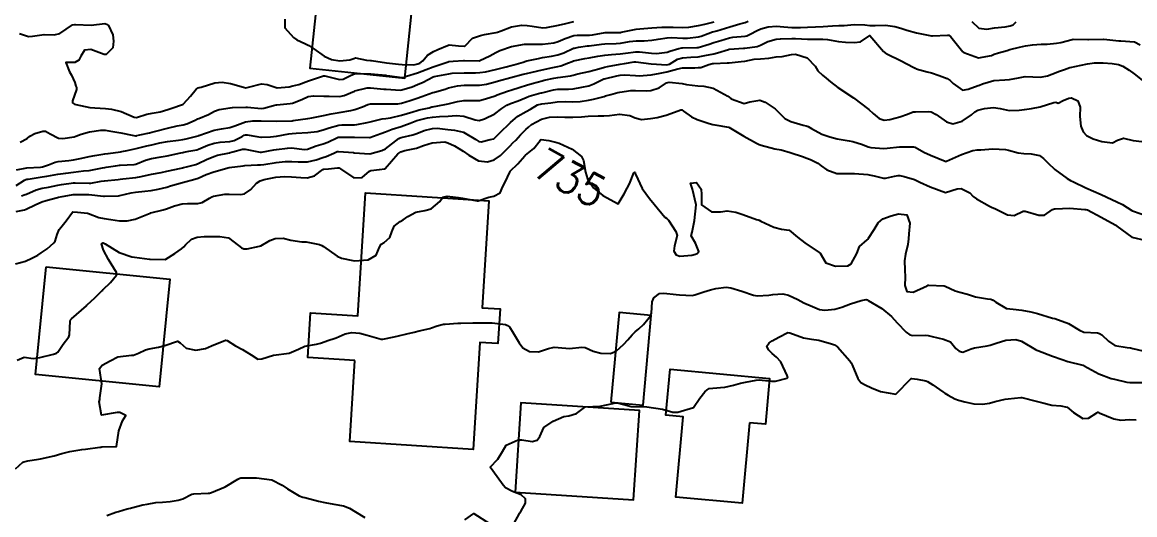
# Model space of a CAD drawing. Header units: metres. Extents: x 318500 to 325275, y 7408834 to 7428799.
# Drawn here: x 322540.1 to 322682.9, y 7417991.6 to 7418054.8 of the extents above; entities that cross this region are included whole.
import ezdxf
from ezdxf.enums import TextEntityAlignment as Align

# ---------------------------------------------------------------- set-up
doc = ezdxf.new("R2010")
doc.units = ezdxf.units.M
doc.header["$MEASUREMENT"] = 0
for name, color, linetype in [('Cotas', 45, 'Continuous'), ('Curvas de Nivel 1m', 11, 'Continuous'), ('Curvas de Nivel 5m', 15, 'Continuous'), ('Edificações', 30, 'Continuous'), ('Vias Primárias', 230, 'Continuous')]:
    doc.layers.add(name, color=color, linetype=linetype)
doc.styles.add('Style-STANDARD', font='STANDARD.shx')

msp = doc.modelspace()

# ---------------------------------------------------------------- linework, layer by layer
at = {"layer": 'Curvas de Nivel 1m', "flags": 128}
for points, elevation in [([(322539.71, 7418053.31), (322540.89, 7418052.94), (322541.39, 7418052.97), (322542.9, 7418053.18), (322544.18, 7418053.15), (322544.9, 7418053.31), (322546.51, 7418054.41), (322546.85, 7418054.46), (322546.91, 7418054.46), (322548.91, 7418054.37), (322550.69, 7418054.58), (322550.91, 7418054.53), (322551.15, 7418054.35), (322551.7, 7418053.14), (322551.8, 7418052.34), (322551.72, 7418051.49), (322550.86, 7418050.61), (322550.59, 7418050.63), (322548.87, 7418051.24), (322548.06, 7418051.19), (322547.6, 7418050.39), (322547.33, 7418049.91), (322546.85, 7418049.61), (322545.66, 7418049.6), (322546.15, 7418048.41), (322546.4, 7418047.98), (322546.82, 7418047.03), (322546.98, 7418046.56), (322547.04, 7418046.4), (322547.06, 7418046.14), (322546.79, 7418045.4), (322546.51, 7418044.67), (322546.53, 7418044.4), (322546.78, 7418044.25), (322546.98, 7418044.19), (322548.77, 7418043.83), (322549.38, 7418043.76), (322550.77, 7418043.67), (322551.52, 7418043.59), (322552.77, 7418043.32), (322554.47, 7418042.57), (322554.75, 7418042.53), (322556.09, 7418042.95), (322556.76, 7418043.07), (322557.77, 7418043.25), (322558.77, 7418043.56), (322559.27, 7418043.74), (322560.64, 7418044.21), (322560.73, 7418044.26), (322560.78, 7418044.3), (322561.7, 7418045.29), (322562.43, 7418046.19), (322562.65, 7418046.36), (322562.81, 7418046.39), (322563.07, 7418046.44), (322564.82, 7418046.97), (322565.75, 7418047.08), (322566.82, 7418046.9), (322568.49, 7418046.43), (322568.81, 7418046.36), (322569.12, 7418046.42), (322570.82, 7418046.86), (322571.52, 7418046.78), (322572.81, 7418046.36), (322574.37, 7418046.48), (322574.82, 7418046.59), (322575.59, 7418046.79), (322576.82, 7418047.24), (322578.75, 7418047.89), (322578.84, 7418047.89), (322578.93, 7418047.88), (322580.83, 7418047.4), (322581.31, 7418047.46), (322582.25, 7418047.93), (322582.84, 7418048.16), (322583.13, 7418048.2), (322584.84, 7418048.14), (322586.76, 7418047.95), (322586.84, 7418047.94), (322586.9, 7418047.93), (322587.3, 7418047.86), (322588.84, 7418047.65), (322589, 7418047.68), (322589.42, 7418047.83), (322590.84, 7418048.28), (322591.97, 7418048.68), (322592.85, 7418049.02), (322594.79, 7418049.69), (322594.86, 7418049.71), (322595.41, 7418049.75), (322596.74, 7418049.86), (322596.86, 7418049.86), (322598.76, 7418049.81), (322598.86, 7418049.83), (322600.11, 7418050.45), (322600.88, 7418050.88), (322601.42, 7418051.14), (322602.89, 7418051.65), (322604.59, 7418051.93), (322604.89, 7418051.96), (322606.55, 7418051.95), (322606.9, 7418051.96), (322608.36, 7418052.11), (322608.9, 7418052.29), (322609.78, 7418052.69), (322610.91, 7418053.05), (322611.36, 7418053.1), (322612.91, 7418053.09), (322613.3, 7418053.13), (322614.92, 7418053.46), (322614.95, 7418053.46), (322616.92, 7418053.46), (322616.98, 7418053.47), (322618.92, 7418053.85), (322619.39, 7418053.9), (322620.93, 7418054.04), (322622.21, 7418054.11), (322622.93, 7418054.12), (322623.67, 7418054.12), (322624.93, 7418054.08), (322625.69, 7418054.11), (322626.93, 7418054.32), (322627.74, 7418054.51), (322628.94, 7418054.83)], 728), ([(322539.82, 7418039.38), (322540.72, 7418039.86), (322541.07, 7418040.13), (322541.71, 7418040.47), (322542.73, 7418040.78), (322543.05, 7418040.76), (322543.65, 7418040.44), (322544.72, 7418039.9), (322545.3, 7418039.84), (322546.73, 7418040.07), (322546.98, 7418040.14), (322547.63, 7418040.39), (322548.73, 7418040.7), (322550.17, 7418040.92), (322550.74, 7418040.89), (322551.21, 7418040.82), (322552.73, 7418040.57), (322552.95, 7418040.53), (322554, 7418040.3), (322554.62, 7418040.19), (322554.73, 7418040.19), (322554.81, 7418040.21), (322555.18, 7418040.29), (322556.42, 7418040.58), (322556.73, 7418040.65), (322557.23, 7418040.76), (322558.74, 7418041.17), (322559.98, 7418041.46), (322560.74, 7418041.6), (322561.22, 7418041.73), (322562.28, 7418042.19), (322562.6, 7418042.35), (322562.75, 7418042.41), (322563.99, 7418042.94), (322564.77, 7418043.36), (322565.37, 7418043.56), (322566.77, 7418043.78), (322567.08, 7418043.82), (322568.78, 7418043.88), (322569.01, 7418043.87), (322570.77, 7418043.71), (322571.12, 7418043.73), (322572.33, 7418044.06), (322572.67, 7418044.17), (322572.78, 7418044.18), (322574.49, 7418044.33), (322574.79, 7418044.39), (322575.97, 7418044.84), (322576.8, 7418045.22), (322577.48, 7418045.31), (322578.8, 7418045.26), (322579.49, 7418045.28), (322580.8, 7418045.24), (322581.4, 7418045.35), (322582.75, 7418045.92), (322582.8, 7418045.94), (322584.39, 7418046.32), (322584.82, 7418046.34), (322586.51, 7418046.18), (322586.81, 7418046.16), (322588.6, 7418046.05), (322588.81, 7418046.08), (322590.15, 7418046.49), (322590.82, 7418046.75), (322591.55, 7418047.08), (322592.84, 7418047.75), (322592.87, 7418047.76), (322592.99, 7418047.79), (322594.84, 7418048.15), (322595.3, 7418048.21), (322596.85, 7418048.28), (322598.28, 7418048.28), (322598.85, 7418048.29), (322599.56, 7418048.41), (322600.85, 7418048.71), (322602.23, 7418049.04), (322602.86, 7418049.19), (322603.22, 7418049.29), (322604.41, 7418049.63), (322604.74, 7418049.75), (322604.86, 7418049.79), (322606.36, 7418050.12), (322606.87, 7418050.22), (322608.03, 7418050.42), (322608.88, 7418050.59), (322609.61, 7418050.83), (322610.89, 7418051.42), (322610.98, 7418051.45), (322611.5, 7418051.54), (322612.69, 7418051.72), (322612.89, 7418051.75), (322614.46, 7418051.93), (322614.9, 7418051.98), (322616.33, 7418052.04), (322616.9, 7418052.08), (322618.08, 7418052.27), (322618.9, 7418052.36), (322619.95, 7418052.37), (322620.91, 7418052.46), (322621.73, 7418052.58), (322622.91, 7418052.75), (322623.5, 7418052.79), (322624.91, 7418052.73), (322625.53, 7418052.73), (322626.91, 7418052.89), (322627.26, 7418052.98), (322628.18, 7418053.32), (322628.73, 7418053.51), (322628.92, 7418053.56), (322629.28, 7418053.67), (322630.93, 7418054.16), (322632.22, 7418054.55), (322632.93, 7418054.73), (322633.3, 7418054.88)], 729), ([(322573.8, 7418055.17), (322573.82, 7418054.04), (322574.9, 7418052.79), (322575.36, 7418052.49), (322576.37, 7418052.01), (322576.89, 7418051.76), (322577.53, 7418051.34), (322578.87, 7418050.42), (322579.81, 7418049.96), (322580.86, 7418049.79), (322582.16, 7418049.93), (322582.66, 7418050.12), (322582.86, 7418050.17), (322584.28, 7418049.9), (322584.81, 7418049.84), (322584.86, 7418049.84), (322584.92, 7418049.83), (322586.86, 7418049.57), (322588.38, 7418049.37), (322588.85, 7418049.32), (322590.35, 7418049.31), (322590.86, 7418049.41), (322591.14, 7418049.52), (322591.54, 7418049.8), (322592.12, 7418050.54), (322592.88, 7418051.01), (322593.43, 7418051.24), (322594.71, 7418051.76), (322594.83, 7418051.82), (322594.89, 7418051.85), (322596.12, 7418051.74), (322596.89, 7418051.69), (322596.92, 7418051.7), (322596.97, 7418051.73), (322597.91, 7418052.72), (322598.91, 7418053.07), (322599.44, 7418053.18), (322600.92, 7418053.46), (322601.1, 7418053.5), (322601.57, 7418053.67), (322602.93, 7418054.16), (322604.18, 7418054.38), (322604.93, 7418054.35), (322605.55, 7418054.25), (322606.92, 7418054.05), (322607.4, 7418054.07), (322608.93, 7418054.37), (322609.89, 7418054.6), (322610.93, 7418054.84)], 727), ([(322662.02, 7418054.87), (322662.93, 7418054.01), (322663.94, 7418053.86), (322664.93, 7418054.02), (322666.32, 7418054.19), (322666.94, 7418054.28), (322667.32, 7418054.42), (322667.74, 7418054.79)], 729), ([(322539.31, 7418033.82), (322540.37, 7418034.48), (322540.54, 7418034.59), (322540.65, 7418034.62), (322540.82, 7418034.64), (322542.65, 7418034.91), (322543.23, 7418035.02), (322544.66, 7418035.27), (322545.66, 7418035.41), (322546.66, 7418035.53), (322547.95, 7418035.67), (322548.66, 7418035.75), (322550.39, 7418036.07), (322550.67, 7418036.11), (322550.86, 7418036.14), (322552.04, 7418036.33), (322552.58, 7418036.41), (322552.67, 7418036.42), (322554.46, 7418036.51), (322554.67, 7418036.55), (322555.92, 7418037.04), (322556.68, 7418037.26), (322557.92, 7418037.48), (322558.69, 7418037.61), (322560.46, 7418037.98), (322560.7, 7418038.03), (322560.84, 7418038.07), (322561.47, 7418038.2), (322562.49, 7418038.4), (322562.7, 7418038.47), (322563.91, 7418038.97), (322564.72, 7418039.24), (322565.5, 7418039.37), (322566.72, 7418039.44), (322567.28, 7418039.57), (322568.31, 7418040.11), (322568.57, 7418040.27), (322568.73, 7418040.33), (322568.96, 7418040.33), (322570.22, 7418040.09), (322570.73, 7418040), (322570.81, 7418039.99), (322571.94, 7418040.06), (322572.73, 7418040.15), (322574.32, 7418040.45), (322574.73, 7418040.5), (322575.24, 7418040.52), (322576.74, 7418040.6), (322577.97, 7418040.75), (322578.74, 7418040.96), (322579.49, 7418041.22), (322580.75, 7418041.57), (322581.1, 7418041.6), (322582.76, 7418041.61), (322583.04, 7418041.63), (322584.38, 7418041.9), (322584.76, 7418041.99), (322586.29, 7418042.35), (322586.77, 7418042.39), (322587.37, 7418042.47), (322588.77, 7418042.82), (322590.22, 7418043.27), (322590.78, 7418043.45), (322591.06, 7418043.52), (322592.34, 7418043.79), (322592.69, 7418043.89), (322592.78, 7418043.91), (322594.34, 7418044.21), (322594.79, 7418044.3), (322595.96, 7418044.58), (322596.79, 7418044.72), (322597.8, 7418044.71), (322598.8, 7418044.73), (322599.58, 7418044.92), (322600.8, 7418045.33), (322601.06, 7418045.43), (322601.67, 7418045.67), (322602.52, 7418045.95), (322602.82, 7418046.05), (322604.02, 7418046.44), (322604.83, 7418046.68), (322605.56, 7418046.88), (322606.83, 7418047.23), (322607.12, 7418047.31), (322608.35, 7418047.58), (322608.84, 7418047.66), (322610.5, 7418047.9), (322610.84, 7418047.98), (322611.44, 7418048.13), (322612.85, 7418048.45), (322614.13, 7418048.78), (322614.86, 7418049), (322615.25, 7418049.09), (322616.86, 7418049.37), (322617.41, 7418049.46), (322618.65, 7418049.66), (322618.86, 7418049.67), (322620.86, 7418049.41), (322622.86, 7418049.3), (322623.2, 7418049.38), (322624.23, 7418050.01), (322624.87, 7418050.2), (322625.95, 7418050.26), (322626.87, 7418050.32), (322627.73, 7418050.47), (322628.88, 7418050.72), (322629.36, 7418050.83), (322630.77, 7418051.28), (322630.86, 7418051.31), (322630.89, 7418051.32), (322632.71, 7418051.44), (322632.89, 7418051.45), (322634.47, 7418051.66), (322634.9, 7418051.82), (322635.84, 7418052.28), (322636.91, 7418052.58), (322637.45, 7418052.65), (322638.91, 7418052.69), (322639.39, 7418052.69), (322640.91, 7418052.59), (322641.48, 7418052.57), (322642.91, 7418052.59), (322643.48, 7418052.54), (322644.91, 7418052.28), (322645.79, 7418052.2), (322646.91, 7418052.15), (322647.72, 7418052.25), (322648.92, 7418053.04), (322650.69, 7418051.01), (322650.89, 7418050.85), (322651.21, 7418050.68), (322652.87, 7418049.85), (322654.56, 7418048.96), (322654.75, 7418048.85), (322654.86, 7418048.79), (322656.31, 7418048.4), (322656.85, 7418048.26), (322657.84, 7418047.91), (322658.85, 7418047.52), (322659.23, 7418047.29), (322659.62, 7418046.9), (322660.83, 7418046.03), (322661.54, 7418046.16), (322662.84, 7418046.65), (322662.99, 7418046.7), (322663.39, 7418046.85), (322664.85, 7418047.27), (322666.28, 7418047.38), (322666.85, 7418047.41), (322668, 7418047.64), (322668.86, 7418047.81), (322669.85, 7418047.77), (322670.85, 7418047.69), (322671.74, 7418047.86), (322672.86, 7418048.3), (322673.16, 7418048.42), (322673.93, 7418048.71), (322674.61, 7418048.96), (322674.87, 7418049.01), (322675.25, 7418049.07), (322676.88, 7418049.42), (322677.77, 7418049.54), (322678.88, 7418049.57), (322680.04, 7418049.46), (322680.88, 7418049.32), (322681.4, 7418049.14), (322682.22, 7418048.6), (322682.86, 7418048.12), (322684.74, 7418046.66)], 731), ([(322540, 7418032.49), (322540.47, 7418032.64), (322540.62, 7418032.7), (322541.85, 7418033.24), (322542.63, 7418033.45), (322543.46, 7418033.61), (322544.64, 7418033.86), (322545.11, 7418033.94), (322546.65, 7418034.15), (322546.88, 7418034.16), (322548.65, 7418034.11), (322548.89, 7418034.12), (322550.23, 7418034.35), (322550.65, 7418034.41), (322552.38, 7418034.59), (322552.65, 7418034.62), (322552.98, 7418034.65), (322554.66, 7418034.83), (322555.36, 7418034.98), (322556.66, 7418035.28), (322557.9, 7418035.49), (322558.66, 7418035.63), (322560.5, 7418036.04), (322560.67, 7418036.08), (322560.77, 7418036.11), (322561.15, 7418036.21), (322562.36, 7418036.51), (322562.68, 7418036.63), (322563.73, 7418037.13), (322564.69, 7418037.55), (322565.16, 7418037.69), (322566.7, 7418038.01), (322566.79, 7418038.04), (322567.12, 7418038.13), (322568.36, 7418038.46), (322568.71, 7418038.49), (322570.63, 7418038.08), (322570.7, 7418038.07), (322570.79, 7418038.08), (322572.39, 7418038.37), (322572.71, 7418038.42), (322574.15, 7418038.6), (322574.71, 7418038.62), (322576.3, 7418038.41), (322576.71, 7418038.45), (322577.81, 7418038.89), (322578.72, 7418039.16), (322579.31, 7418039.37), (322580.55, 7418039.95), (322580.67, 7418040.01), (322580.73, 7418040.02), (322582.62, 7418040.03), (322582.73, 7418040.03), (322584.68, 7418039.95), (322584.73, 7418039.96), (322586.13, 7418040.49), (322586.74, 7418040.71), (322587.58, 7418041.02), (322588.75, 7418041.38), (322589.1, 7418041.49), (322589.89, 7418041.82), (322590.76, 7418042.13), (322592.1, 7418042.47), (322592.77, 7418042.59), (322593.66, 7418042.67), (322594.77, 7418042.69), (322595.8, 7418042.78), (322596.77, 7418042.72), (322598.24, 7418042.24), (322598.76, 7418042.16), (322599.42, 7418042.35), (322600.77, 7418043.02), (322601.66, 7418043.67), (322602.32, 7418044.12), (322602.79, 7418044.33), (322603.75, 7418044.68), (322604.8, 7418045.12), (322605.17, 7418045.26), (322606.38, 7418045.61), (322606.72, 7418045.7), (322606.81, 7418045.72), (322608.31, 7418046.09), (322608.82, 7418046.15), (322610.22, 7418046.16), (322610.82, 7418046.2), (322611.95, 7418046.41), (322612.83, 7418046.61), (322613.49, 7418046.85), (322614.77, 7418047.49), (322614.84, 7418047.51), (322616.43, 7418047.89), (322616.85, 7418047.97), (322617.4, 7418048.02), (322618.84, 7418047.91), (322619.29, 7418047.88), (322620.85, 7418048), (322622.02, 7418048.23), (322622.85, 7418048.41), (322624.26, 7418048.77), (322624.86, 7418048.9), (322626.44, 7418048.92), (322626.86, 7418048.93), (322627.21, 7418048.97), (322628.23, 7418049.32), (322628.73, 7418049.45), (322628.86, 7418049.46), (322630.62, 7418049.53), (322630.86, 7418049.55), (322632.42, 7418049.7), (322632.87, 7418049.77), (322634.09, 7418050.02), (322634.87, 7418050.08), (322635.94, 7418050.15), (322636.88, 7418050.3), (322637.69, 7418050.37), (322638.88, 7418050.61), (322639.37, 7418050.67), (322640.88, 7418050.17), (322641.89, 7418049.13), (322642.24, 7418048.51), (322642.85, 7418047.96), (322643.32, 7418047.58), (322643.87, 7418047.1), (322644.83, 7418046.38), (322646.81, 7418045.07), (322648.79, 7418043.58), (322649.34, 7418043.03), (322650.14, 7418042.39), (322650.77, 7418042.21), (322651.49, 7418042.28), (322652.78, 7418042.62), (322653.78, 7418042.97), (322654.51, 7418043.24), (322654.78, 7418043.28), (322656.4, 7418043.32), (322656.79, 7418043.28), (322657.45, 7418042.92), (322658.77, 7418041.98), (322659.6, 7418041.73), (322660.77, 7418042.05), (322661.97, 7418042.86), (322662.4, 7418043.24), (322662.79, 7418043.48), (322663.66, 7418043.71), (322664.8, 7418043.8), (322665.68, 7418043.7), (322666.8, 7418043.45), (322668.12, 7418043.46), (322668.8, 7418043.56), (322669.71, 7418043.68), (322670.8, 7418043.92), (322672.56, 7418044.48), (322672.81, 7418044.49), (322673.13, 7418044.39), (322673.76, 7418044.71), (322674.5, 7418045.01), (322674.82, 7418045.06), (322675.66, 7418044.69), (322675.96, 7418043.84), (322675.89, 7418042.68), (322676.01, 7418041.44), (322676.31, 7418040.68), (322676.75, 7418040.21), (322677.62, 7418039.79), (322678.74, 7418039.44), (322680.09, 7418039.27), (322680.74, 7418039.62), (322681.49, 7418039.87), (322682.75, 7418039.6), (322683.88, 7418039.44)], 732), ([(322539.29, 7418030.49), (322540.38, 7418030.7), (322540.59, 7418030.77), (322541.74, 7418031.33), (322542.61, 7418031.71), (322543.17, 7418031.88), (322544.62, 7418032.28), (322544.73, 7418032.31), (322545.19, 7418032.41), (322546.39, 7418032.63), (322546.62, 7418032.66), (322548.33, 7418032.66), (322548.62, 7418032.65), (322550.51, 7418032.46), (322550.62, 7418032.45), (322552.44, 7418032.5), (322552.62, 7418032.53), (322554.06, 7418032.87), (322554.63, 7418032.94), (322555.84, 7418033.06), (322556.63, 7418033.17), (322557.55, 7418033.34), (322558.64, 7418033.6), (322559.13, 7418033.75), (322560.65, 7418034.21), (322562.24, 7418034.61), (322562.66, 7418034.76), (322563.71, 7418035.22), (322564.66, 7418035.57), (322566.67, 7418036.13), (322568.44, 7418036.34), (322568.67, 7418036.37), (322570.28, 7418036.48), (322570.68, 7418036.47), (322571.1, 7418036.5), (322572.69, 7418036.75), (322573.85, 7418036.88), (322574.69, 7418036.9), (322575.5, 7418036.83), (322576.69, 7418036.83), (322577.83, 7418037.12), (322578.69, 7418037.4), (322579.12, 7418037.54), (322580.1, 7418037.96), (322580.51, 7418038.15), (322580.7, 7418038.18), (322582.6, 7418038.03), (322582.7, 7418038.02), (322584.7, 7418037.89), (322586.27, 7418038.31), (322586.71, 7418038.53), (322588.45, 7418039.84), (322588.63, 7418039.94), (322588.73, 7418039.98), (322590.25, 7418040.3), (322590.74, 7418040.48), (322591.68, 7418040.87), (322592.75, 7418041.14), (322593.37, 7418041.17), (322594.75, 7418040.99), (322595.6, 7418040.9), (322596.74, 7418040.67), (322598.32, 7418039.71), (322598.73, 7418039.46), (322599, 7418039.43), (322600.16, 7418039.69), (322600.62, 7418039.8), (322600.73, 7418039.87), (322601.64, 7418040.77), (322602.51, 7418041.65), (322602.76, 7418041.91), (322603.73, 7418042.69), (322604.78, 7418043.3), (322605.33, 7418043.62), (322606.25, 7418044.14), (322606.79, 7418044.29), (322607.95, 7418044.43), (322608.79, 7418044.53), (322609.79, 7418044.57), (322610.79, 7418044.54), (322611.73, 7418044.6), (322612.8, 7418044.74), (322613.44, 7418044.87), (322614.81, 7418045.25), (322614.99, 7418045.3), (322615.67, 7418045.48), (322616.55, 7418045.73), (322616.81, 7418045.8), (322618.25, 7418046.01), (322618.82, 7418046.02), (322620.29, 7418045.95), (322620.82, 7418045.99), (322621.87, 7418046.35), (322622.83, 7418046.98), (322623.15, 7418047.07), (322624.83, 7418046.88), (322625.39, 7418046.79), (322626.83, 7418046.61), (322627.6, 7418046.56), (322628.82, 7418046.29), (322630.67, 7418045.28), (322630.81, 7418045.18), (322631.13, 7418044.95), (322632.8, 7418044.32), (322633.5, 7418044.54), (322634.8, 7418044.76), (322635.5, 7418044.52), (322636.79, 7418043.63), (322637.22, 7418043.19), (322638, 7418042.41), (322638.77, 7418042.03), (322640.36, 7418041.56), (322640.76, 7418041.47), (322641.01, 7418041.39), (322641.45, 7418041.14), (322642.75, 7418040.41), (322643.8, 7418040.05), (322644.74, 7418039.8), (322646.29, 7418039.52), (322646.74, 7418039.44), (322648, 7418039.05), (322648.73, 7418038.79), (322649.07, 7418038.69), (322650.72, 7418038.56), (322651.14, 7418038.59), (322652.73, 7418038.76), (322654.53, 7418038.77), (322654.73, 7418038.72), (322655.87, 7418038.1), (322656.71, 7418037.71), (322658.59, 7418036.91), (322658.71, 7418036.87), (322658.74, 7418036.88), (322658.78, 7418036.91), (322660.72, 7418037.8), (322662.17, 7418038.3), (322662.73, 7418038.38), (322663.17, 7418038.4), (322664.73, 7418038.51), (322666.33, 7418038.41), (322666.73, 7418038.33), (322667.96, 7418038.02), (322668.72, 7418037.9), (322669.64, 7418037.85), (322670.72, 7418037.64), (322671.25, 7418037.27), (322671.78, 7418036.73), (322672.7, 7418035.88), (322674.27, 7418034.7), (322674.68, 7418034.47), (322675.1, 7418034.26), (322676.66, 7418033.51), (322678.65, 7418032.64), (322680.02, 7418032), (322680.64, 7418031.71), (322681.39, 7418031.36), (322682.59, 7418030.59), (322682.63, 7418030.57), (322682.67, 7418030.55), (322684.62, 7418029.88)], 733), ([(322539.23, 7418023.77), (322540.51, 7418024.11), (322541.31, 7418024.47), (322542.09, 7418024.88), (322542.52, 7418025.16), (322543.27, 7418025.7), (322544.14, 7418026.43), (322544.3, 7418026.67), (322544.56, 7418027.53), (322544.83, 7418028.15), (322545.02, 7418028.42), (322545.73, 7418029.26), (322546.51, 7418030.4), (322546.57, 7418030.42), (322546.59, 7418030.42), (322547.18, 7418030.39), (322548.47, 7418030.25), (322548.59, 7418030.21), (322549.92, 7418029.68), (322550.58, 7418029.58), (322551.46, 7418029.45), (322552.58, 7418029.28), (322553.56, 7418029.29), (322554.58, 7418029.49), (322556.51, 7418030.26), (322556.56, 7418030.29), (322556.59, 7418030.3), (322558.16, 7418030.68), (322558.6, 7418030.81), (322559.63, 7418031.2), (322560.61, 7418031.46), (322561.3, 7418031.51), (322562.61, 7418031.51), (322563.18, 7418031.62), (322564.13, 7418032.17), (322564.44, 7418032.35), (322564.62, 7418032.42), (322566.09, 7418032.68), (322566.63, 7418032.68), (322568.1, 7418032.64), (322568.63, 7418032.75), (322569.44, 7418033.3), (322570.16, 7418034.09), (322570.65, 7418034.41), (322571.16, 7418034.58), (322572.66, 7418034.86), (322573.75, 7418034.95), (322574.66, 7418034.94), (322575.85, 7418034.82), (322576.66, 7418034.79), (322577.59, 7418035.06), (322578.68, 7418035.85), (322578.76, 7418035.89), (322579.39, 7418035.96), (322580.56, 7418036.07), (322580.68, 7418036.09), (322580.8, 7418036.06), (322580.95, 7418035.95), (322582.66, 7418034.8), (322583.71, 7418034.85), (322584.68, 7418035.65), (322584.83, 7418035.73), (322585.95, 7418035.88), (322586.62, 7418035.94), (322586.68, 7418035.97), (322588.32, 7418037.85), (322588.7, 7418038.14), (322589.19, 7418038.31), (322590.71, 7418038.61), (322591.6, 7418038.92), (322592.72, 7418039.3), (322594.35, 7418039.39), (322594.72, 7418039.3), (322595.57, 7418038.89), (322596.71, 7418038.23), (322597.43, 7418037.72), (322598.69, 7418036.99), (322599.84, 7418036.84), (322600.69, 7418037.1), (322601.48, 7418037.67), (322602.1, 7418038.27), (322602.72, 7418038.88), (322603.1, 7418039.27), (322603.46, 7418039.64), (322604.08, 7418040.3), (322604.75, 7418040.98), (322605.09, 7418041.29), (322605.49, 7418041.62), (322606.77, 7418042.34), (322607.78, 7418042.59), (322608.77, 7418042.63), (322609.74, 7418042.59), (322610.77, 7418042.58), (322611.88, 7418042.64), (322612.77, 7418042.69), (322614.02, 7418042.75), (322614.77, 7418042.73), (322615.49, 7418042.77), (322616.77, 7418042.95), (322618.1, 7418042.77), (322618.77, 7418042.48), (322619.62, 7418042.28), (322620.77, 7418042.39), (322621.62, 7418042.55), (322622.77, 7418042.82), (322624.3, 7418043.37), (322624.64, 7418043.5), (322624.78, 7418043.5), (322625.01, 7418043.36), (322626.03, 7418042.6), (322626.77, 7418042.26), (322628.3, 7418041.78), (322628.76, 7418041.64), (322629.04, 7418041.59), (322630.76, 7418041.31), (322630.78, 7418041.3), (322630.81, 7418041.28), (322632.74, 7418040.15), (322634.39, 7418039.23), (322634.73, 7418039.06), (322634.98, 7418038.97), (322636.72, 7418038.53), (322637.53, 7418038.38), (322638.71, 7418038.06), (322640.39, 7418037.47), (322640.7, 7418037.37), (322641.32, 7418037.14), (322642.24, 7418036.67), (322642.69, 7418036.35), (322643.41, 7418035.83), (322644.68, 7418035.36), (322646.41, 7418035.35), (322646.68, 7418035.35), (322646.95, 7418035.34), (322648.68, 7418035.21), (322648.83, 7418035.19), (322649.49, 7418035.03), (322650.68, 7418034.75), (322650.94, 7418034.75), (322652.08, 7418035), (322652.58, 7418035.1), (322652.68, 7418035.11), (322652.79, 7418035.1), (322653.33, 7418034.98), (322654.67, 7418034.57), (322655.37, 7418034.24), (322656.66, 7418033.62), (322658.65, 7418032.91), (322660.16, 7418033.38), (322660.66, 7418033.44), (322661.75, 7418032.86), (322662.2, 7418032.41), (322662.64, 7418032.08), (322664.3, 7418031.17), (322664.63, 7418031), (322664.76, 7418030.95), (322665.05, 7418030.82), (322666.62, 7418030.06), (322667.45, 7418029.96), (322668.63, 7418030.5), (322668.89, 7418030.51), (322670.62, 7418030), (322671.34, 7418030.02), (322672.37, 7418030.72), (322672.63, 7418030.81), (322672.73, 7418030.82), (322674.63, 7418030.89), (322676.56, 7418030.74), (322676.63, 7418030.72), (322676.67, 7418030.71), (322676.89, 7418030.67), (322678.62, 7418029.75), (322680.45, 7418028.76), (322680.6, 7418028.66), (322680.66, 7418028.61), (322682.58, 7418027.17), (322684.4, 7418026.73)], 734), ([(322539.21, 7417997.43), (322540.17, 7417998.29), (322540.28, 7417998.36), (322540.8, 7417998.47), (322542.17, 7417998.67), (322542.43, 7417998.71), (322544.18, 7417999.11), (322545.18, 7417999.41), (322546.18, 7417999.66), (322547.72, 7417999.91), (322548.19, 7417999.97), (322550.06, 7418000.21), (322550.19, 7418000.24), (322550.28, 7418000.25), (322552.19, 7418000.32), (322552.48, 7418002.32), (322552.95, 7418003.6), (322553.4, 7418004.3), (322552.6, 7418004.66), (322552.25, 7418004.69), (322550.25, 7418004.34), (322549.97, 7418006.05), (322550.02, 7418006.34), (322550.06, 7418006.55), (322550.3, 7418008.34), (322550.01, 7418010.34), (322550.33, 7418010.76), (322551.36, 7418011.31), (322552.35, 7418011.82), (322554.09, 7418012.03), (322554.35, 7418012.05), (322555.02, 7418012.28), (322555.92, 7418012.7), (322556.36, 7418012.83), (322557.57, 7418013.04), (322558.37, 7418013.28), (322560.01, 7418013.85), (322560.37, 7418013.6), (322561.11, 7418012.94), (322562.37, 7418012.68), (322563.62, 7418012.91), (322564.37, 7418013.22), (322566.2, 7418013.95), (322566.38, 7418013.93), (322567.48, 7418013.22), (322568.37, 7418012.76), (322569.48, 7418012.09), (322570.35, 7418011.52), (322570.85, 7418011.57), (322572.36, 7418012.05), (322574.36, 7418012.31), (322575.57, 7418012.81), (322576.37, 7418013.18), (322577.86, 7418013.46), (322578.38, 7418013.58), (322579.44, 7418013.95), (322580.14, 7418014.19), (322580.39, 7418014.28), (322581.55, 7418014.77), (322582.4, 7418014.96), (322583.44, 7418014.86), (322584.39, 7418014.62), (322586.16, 7418014.09), (322586.38, 7418014.08), (322587.84, 7418014.39), (322588.39, 7418014.52), (322589.45, 7418014.76), (322590.4, 7418014.99), (322591.05, 7418015.15), (322592.41, 7418015.47), (322592.65, 7418015.54), (322593.35, 7418015.78), (322594.17, 7418016), (322594.41, 7418016.03), (322596.01, 7418016.14), (322596.42, 7418016.16), (322597.95, 7418016.18), (322598.42, 7418016.18), (322599.9, 7418016.2), (322600.42, 7418016.18), (322602.12, 7418015.95), (322602.41, 7418015.85), (322602.64, 7418015.65), (322603.13, 7418014.91), (322603.9, 7418013.63), (322604.37, 7418012.97), (322605.24, 7418012.49), (322606.37, 7418012.47), (322607.67, 7418012.88), (322608.37, 7418013.05), (322608.91, 7418013.03), (322610.37, 7418012.89), (322611.92, 7418013.08), (322612.37, 7418013.01), (322613.4, 7418012.54), (322614.37, 7418012.27), (322615.61, 7418012.23), (322616.37, 7418012.56), (322617.32, 7418013.46), (322617.83, 7418014), (322618.4, 7418014.63), (322618.8, 7418015.04), (322619.27, 7418015.43), (322619.86, 7418015.97), (322620.43, 7418016.65), (322620.75, 7418017.09), (322620.87, 7418017.41), (322620.98, 7418018.88), (322621.17, 7418019.4), (322621.92, 7418019.95), (322622.47, 7418019.97), (322624.04, 7418019.8), (322624.47, 7418019.76), (322626.1, 7418019.7), (322626.47, 7418019.76), (322627.62, 7418020.17), (322628.48, 7418020.43), (322629.17, 7418020.61), (322630.48, 7418020.76), (322631.07, 7418020.68), (322632.48, 7418020.25), (322633.97, 7418019.73), (322634.47, 7418019.63), (322635.94, 7418019.74), (322636.47, 7418019.83), (322637.75, 7418019.9), (322638.47, 7418019.72), (322639.67, 7418019.16), (322640.46, 7418018.76), (322641.58, 7418018.27), (322642.45, 7418017.91), (322643.13, 7418017.79), (322644.45, 7418017.93), (322645.34, 7418018.19), (322646.46, 7418018.64), (322647.82, 7418019.05), (322648.47, 7418019.16), (322648.57, 7418019.14), (322648.73, 7418019.04), (322650.46, 7418018.03), (322651.72, 7418017), (322652.43, 7418016.2), (322653.6, 7418014.97), (322654.07, 7418014.63), (322654.41, 7418014.57), (322656.07, 7418014.59), (322656.41, 7418014.54), (322656.92, 7418014.41), (322658.4, 7418014.1), (322659.27, 7418013.76), (322659.99, 7418012.89), (322660.39, 7418012.55), (322660.85, 7418012.41), (322661.95, 7418012.86), (322662.39, 7418012.99), (322663.99, 7418013.24), (322664.39, 7418013.31), (322665.14, 7418013.56), (322666.4, 7418013.95), (322667.67, 7418014.05), (322668.4, 7418013.81), (322670.22, 7418012.75), (322670.39, 7418012.67), (322670.51, 7418012.62), (322672.38, 7418011.91), (322673.61, 7418011.46), (322674.37, 7418011.22), (322676.27, 7418010.77), (322676.36, 7418010.73), (322676.47, 7418010.67), (322678.34, 7418009.63), (322679.91, 7418009.04), (322680.33, 7418008.94), (322681.94, 7418008.59), (322682.33, 7418008.54), (322684.28, 7418008.51)], 736), ([(322603.24, 7417990.47), (322603.9, 7417991.62), (322603.94, 7417991.77), (322604.1, 7417991.99), (322604.69, 7417993.04), (322604.7, 7417993.61), (322604.13, 7417994.13), (322603.03, 7417994.54), (322602.13, 7417995.02), (322601.82, 7417995.34), (322601.64, 7417995.66), (322600.17, 7417997.68), (322601.16, 7417998.69), (322601.74, 7417999.66), (322602.21, 7418000.47), (322603.75, 7418001.17), (322604.22, 7418001.17), (322605.56, 7418000.95), (322606.22, 7418001.13), (322606.56, 7418001.59), (322607.07, 7418002.75), (322608.25, 7418003.57), (322609.64, 7418004.17), (322610.26, 7418004.26), (322611.25, 7418004.55), (322612.28, 7418005.33), (322612.4, 7418005.39), (322614.28, 7418005.49), (322615.91, 7418005.85), (322616.28, 7418005.9), (322616.68, 7418005.86), (322618.28, 7418005.44), (322620.28, 7418005.41), (322622.28, 7418005.1), (322623.64, 7418004.74), (322624.27, 7418004.72), (322626.28, 7418005.33), (322627.08, 7418006.53), (322627.75, 7418007.32), (322628.02, 7418007.6), (322628.31, 7418007.75), (322629.73, 7418007.87), (322630.31, 7418007.93), (322631.4, 7418008.18), (322632.32, 7418008.42), (322632.98, 7418008.59), (322634.32, 7418008.84), (322634.7, 7418008.85), (322636.32, 7418008.69), (322636.8, 7418008.71), (322638.33, 7418009.1), (322638.37, 7418009.13), (322638.39, 7418009.17), (322638.33, 7418009.44), (322637.51, 7418011.18), (322636.95, 7418011.77), (322636.37, 7418012.26), (322635.9, 7418012.74), (322635.72, 7418013.21), (322635.98, 7418013.61), (322636.39, 7418013.87), (322637.24, 7418014.35), (322638.41, 7418014.94), (322638.67, 7418014.91), (322640.4, 7418014.27), (322641.44, 7418014.09), (322642.39, 7418013.94), (322644, 7418013.49), (322644.38, 7418013.35), (322644.76, 7418013.09), (322646.36, 7418011.3), (322646.51, 7418011.07), (322646.64, 7418010.78), (322647.4, 7418009.05), (322647.79, 7418008.51), (322648.32, 7418008.24), (322649.15, 7418007.86), (322650.31, 7418007.38), (322652.25, 7418007.05), (322652.31, 7418007.06), (322654.15, 7418008.96), (322654.25, 7418009.04), (322654.33, 7418009.06), (322655.01, 7418008.95), (322656.11, 7418008.72), (322656.33, 7418008.64), (322657.02, 7418008.22), (322658.31, 7418007.33), (322658.57, 7418007.17), (322659, 7418006.9), (322659.85, 7418006.44), (322660.3, 7418006.28), (322661.14, 7418006.03), (322662.29, 7418005.79), (322663.4, 7418005.73), (322664.3, 7418005.86), (322665.02, 7418006.1), (322666.3, 7418006.4), (322666.68, 7418006.42), (322668.31, 7418006.61), (322668.46, 7418006.61), (322670.3, 7418006.15), (322671.13, 7418005.9), (322672.29, 7418005.61), (322673.47, 7418005.53), (322674.29, 7418005.35), (322675.09, 7418004.68), (322676.27, 7418003.89), (322676.99, 7418003.94), (322678.09, 7418004.64), (322678.2, 7418004.73), (322678.28, 7418004.71), (322678.4, 7418004.64), (322680.27, 7418003.85), (322681.17, 7418003.69), (322682.27, 7418003.77), (322683.12, 7418003.73)], 737), ([(322550.94, 7417991.47), (322552.08, 7417991.88), (322552.42, 7417991.98), (322553.54, 7417992.3), (322553.97, 7417992.42), (322554.09, 7417992.45), (322555.55, 7417992.82), (322556.1, 7417992.93), (322557.23, 7417993.12), (322558.1, 7417993.18), (322559.09, 7417993.24), (322560.11, 7417993.41), (322560.7, 7417993.61), (322561.84, 7417994.18), (322562.12, 7417994.26), (322563.97, 7417994.32), (322564.12, 7417994.33), (322564.37, 7417994.41), (322566.13, 7417995.15), (322567.77, 7417996.11), (322568, 7417996.25), (322568.14, 7417996.28), (322569.92, 7417996.31), (322570.14, 7417996.3), (322572.14, 7417996.05), (322573.44, 7417995.34), (322574.13, 7417994.89), (322575.63, 7417994), (322576.12, 7417993.83), (322576.35, 7417993.76), (322578.11, 7417993.31), (322578.94, 7417993.13), (322580.1, 7417992.93), (322581.35, 7417992.68), (322582.1, 7417992.41), (322582.87, 7417991.91), (322584.08, 7417991.2)], 737), ([(322596.9, 7417990.9), (322598.09, 7417991.7), (322600.07, 7417990.43)], 737)]:
    msp.add_lwpolyline(points, dxfattribs=dict(at, elevation=elevation))
at = {"layer": 'Curvas de Nivel 5m', "flags": 128}
for points, elevation in [([(322539.35, 7418035.8), (322540.67, 7418036.06), (322542.4, 7418036.18), (322542.67, 7418036.22), (322543.45, 7418036.44), (322544.3, 7418036.8), (322544.68, 7418036.87), (322546.06, 7418037.03), (322546.68, 7418037.12), (322547.74, 7418037.33), (322548.69, 7418037.52), (322549.39, 7418037.66), (322550.69, 7418037.87), (322551.1, 7418037.93), (322552.7, 7418038.14), (322552.85, 7418038.17), (322553.55, 7418038.31), (322554.7, 7418038.56), (322556.09, 7418038.89), (322556.71, 7418039.04), (322557.74, 7418039.28), (322558.72, 7418039.45), (322560.14, 7418039.63), (322560.72, 7418039.73), (322561.12, 7418039.81), (322562.65, 7418040.19), (322562.71, 7418040.21), (322562.73, 7418040.21), (322562.76, 7418040.22), (322564.74, 7418040.91), (322565.67, 7418041.08), (322566.74, 7418041.23), (322567.39, 7418041.48), (322568.75, 7418041.97), (322569.67, 7418042.1), (322570.72, 7418042.11), (322570.75, 7418042.12), (322572.75, 7418042.05), (322574.69, 7418042.1), (322574.75, 7418042.1), (322574.85, 7418042.13), (322576.76, 7418042.42), (322577.25, 7418042.48), (322578.77, 7418042.77), (322579.74, 7418042.99), (322580.77, 7418043.18), (322582.28, 7418043.43), (322582.78, 7418043.54), (322583.79, 7418043.9), (322584.47, 7418044.21), (322584.79, 7418044.28), (322586.38, 7418044.28), (322586.79, 7418044.28), (322588.33, 7418044.3), (322588.79, 7418044.37), (322589.9, 7418044.72), (322590.8, 7418045.02), (322591.39, 7418045.22), (322592.81, 7418045.73), (322592.85, 7418045.75), (322593.01, 7418045.79), (322594.39, 7418046.19), (322594.82, 7418046.32), (322595.97, 7418046.6), (322596.82, 7418046.69), (322597.87, 7418046.67), (322598.82, 7418046.69), (322599.69, 7418046.83), (322600.83, 7418047.13), (322601.26, 7418047.25), (322602.84, 7418047.65), (322604.4, 7418048.08), (322604.85, 7418048.19), (322605.58, 7418048.35), (322606.85, 7418048.65), (322608.23, 7418048.96), (322608.86, 7418049.08), (322609.25, 7418049.17), (322610.23, 7418049.56), (322610.68, 7418049.74), (322610.86, 7418049.8), (322612.31, 7418050.09), (322612.87, 7418050.19), (322613.99, 7418050.39), (322614.88, 7418050.53), (322615.73, 7418050.63), (322616.88, 7418050.72), (322617.54, 7418050.8), (322618.88, 7418050.98), (322619.34, 7418050.98), (322620.88, 7418050.78), (322621.54, 7418050.74), (322622.88, 7418050.93), (322623.23, 7418051.04), (322624.41, 7418051.37), (322624.8, 7418051.46), (322624.89, 7418051.47), (322626.73, 7418051.5), (322626.89, 7418051.52), (322628.28, 7418051.93), (322628.9, 7418052.14), (322629.78, 7418052.43), (322630.91, 7418052.76), (322631.35, 7418052.84), (322632.92, 7418052.98), (322633.14, 7418053.03), (322633.58, 7418053.24), (322634.46, 7418053.7), (322634.93, 7418053.9), (322635.88, 7418054.17), (322636.93, 7418054.26), (322637.89, 7418054.15), (322638.93, 7418054.07), (322640.01, 7418054.08), (322640.93, 7418054.11), (322641.94, 7418054.15), (322642.93, 7418054.22), (322644.14, 7418054.31), (322644.93, 7418054.32), (322645.65, 7418054.36), (322646.93, 7418054.48), (322648.29, 7418054.41), (322648.93, 7418054.36), (322649.6, 7418054.36), (322650.93, 7418054.38), (322652.15, 7418054.22), (322652.93, 7418053.99), (322653.7, 7418053.75), (322654.92, 7418053.39), (322656.85, 7418053.01), (322656.92, 7418053.01), (322656.99, 7418053.01), (322658.92, 7418053.12), (322659.09, 7418053.08), (322659.32, 7418052.9), (322660.89, 7418050.95), (322660.98, 7418050.88), (322662.88, 7418050.19), (322664.55, 7418050.5), (322664.89, 7418050.64), (322665.46, 7418050.82), (322666.55, 7418051.15), (322666.9, 7418051.25), (322668.14, 7418051.54), (322668.9, 7418051.72), (322669.81, 7418051.87), (322670.91, 7418051.93), (322671.68, 7418051.96), (322672.91, 7418052.07), (322673.46, 7418052.16), (322674.92, 7418052.55), (322675.05, 7418052.57), (322676.92, 7418052.55), (322677.03, 7418052.56), (322678.92, 7418052.6), (322678.96, 7418052.6), (322680.92, 7418052.38), (322681.17, 7418052.36), (322682.91, 7418052.25), (322683.64, 7418051.85)], 730), ([(322539.44, 7418011.39), (322540.34, 7418011.78), (322541.5, 7418011.62), (322542.34, 7418011.72), (322544.07, 7418012.15), (322544.35, 7418012.25), (322544.47, 7418012.3), (322544.63, 7418012.42), (322545.35, 7418013.43), (322546.04, 7418014.4), (322546.14, 7418014.65), (322546.22, 7418016.4), (322546.26, 7418016.55), (322546.41, 7418016.69), (322548.32, 7418018.37), (322548.38, 7418018.43), (322548.43, 7418018.48), (322549.4, 7418019.41), (322550.36, 7418020.34), (322550.41, 7418020.39), (322550.46, 7418020.44), (322551.43, 7418021.38), (322552.18, 7418022.32), (322552.18, 7418022.64), (322551.16, 7418024.33), (322550.53, 7418025.53), (322550.27, 7418026.34), (322550.46, 7418026.43), (322550.54, 7418026.42), (322550.71, 7418026.34), (322552.52, 7418025.19), (322554.15, 7418024.66), (322554.51, 7418024.61), (322556.42, 7418024.35), (322556.51, 7418024.34), (322558.42, 7418024.33), (322558.51, 7418024.36), (322559.66, 7418025.09), (322560.53, 7418025.66), (322560.82, 7418025.92), (322561.05, 7418026.2), (322561.82, 7418026.92), (322562.56, 7418027.19), (322563.44, 7418027.28), (322564.56, 7418027.28), (322565.45, 7418027.25), (322566.55, 7418027.09), (322567.86, 7418026.11), (322568.24, 7418025.8), (322568.54, 7418025.68), (322568.95, 7418025.68), (322570.54, 7418026.02), (322570.7, 7418026.08), (322571.87, 7418026.74), (322572.55, 7418027.01), (322573.57, 7418027.03), (322574.55, 7418026.8), (322575.98, 7418026.57), (322576.55, 7418026.58), (322578.26, 7418026.25), (322578.54, 7418026.1), (322578.75, 7418025.97), (322580.53, 7418024.73), (322581.07, 7418024.49), (322582.52, 7418024.18), (322582.76, 7418024.15), (322584.52, 7418024.28), (322585.55, 7418024.86), (322585.96, 7418025.88), (322586.16, 7418026.26), (322586.55, 7418026.48), (322587.3, 7418027.12), (322587.55, 7418027.86), (322587.84, 7418028.59), (322588.59, 7418029.19), (322589.01, 7418029.42), (322589.58, 7418029.83), (322590.61, 7418030.38), (322591.79, 7418030.61), (322592.61, 7418030.82), (322593.7, 7418031.77), (322594.07, 7418032.33), (322594.63, 7418032.45), (322596.1, 7418032.27), (322596.63, 7418032.2), (322598.49, 7418031.84), (322598.62, 7418031.84), (322600.01, 7418032.31), (322600.63, 7418032.44), (322601.44, 7418032.87), (322601.8, 7418033.66), (322602.08, 7418034.24), (322602.68, 7418035.51), (322602.72, 7418035.61), (322602.74, 7418035.65), (322603.73, 7418036.6), (322604.64, 7418037.63), (322604.67, 7418037.66), (322604.7, 7418037.69), (322605.77, 7418038.56), (322606.58, 7418039.6), (322606.65, 7418039.68), (322606.73, 7418039.71), (322607.7, 7418039.59), (322608.73, 7418039.34), (322609.05, 7418039.25), (322610.71, 7418038.48), (322611.9, 7418037.53), (322612.17, 7418037), (322612.4, 7418035.52), (322612.67, 7418034.67), (322613.46, 7418033.51), (322614.64, 7418032.51), (322616.62, 7418031.47), (322617.36, 7418032.74), (322617.76, 7418033.45), (322618.07, 7418034.03), (322618.64, 7418035.44), (322618.68, 7418035.48), (322618.75, 7418035.5), (322618.8, 7418035.44), (322618.84, 7418035.27), (322619.7, 7418033.42), (322620.63, 7418032.16), (322621.21, 7418031.4), (322622.6, 7418029.76), (322622.81, 7418029.6), (322623.09, 7418029.38), (322624.03, 7418027.91), (322624.18, 7418027.37), (322623.85, 7418026.07), (322623.75, 7418025.37), (322624.06, 7418024.89), (322624.53, 7418024.72), (322626.06, 7418024.86), (322626.54, 7418025.01), (322626.76, 7418025.1), (322626.98, 7418025.33), (322626.56, 7418026.4), (322625.99, 7418027.34), (322626.11, 7418027.81), (322626.43, 7418029.33), (322626.62, 7418031.33), (322626.14, 7418033.34), (322625.9, 7418034.1), (322626.66, 7418034.19), (322627.27, 7418033.32), (322627.3, 7418032.67), (322627.31, 7418031.32), (322628.61, 7418030.42), (322629.76, 7418030.44), (322630.61, 7418030.57), (322631.72, 7418030.38), (322632.61, 7418030.08), (322634.38, 7418029.45), (322634.6, 7418029.39), (322634.72, 7418029.35), (322634.94, 7418029.22), (322636.59, 7418028.47), (322637.57, 7418028.2), (322638.58, 7418028.09), (322639.62, 7418027.16), (322640.56, 7418026.45), (322642.54, 7418025.12), (322643.29, 7418023.87), (322644.52, 7418023.44), (322646.09, 7418023.51), (322646.53, 7418023.77), (322647.27, 7418025.06), (322647.62, 7418025.98), (322648.57, 7418026.85), (322648.68, 7418026.93), (322648.76, 7418027.04), (322649.47, 7418028.14), (322650.01, 7418029.02), (322650.61, 7418029.55), (322651.68, 7418029.93), (322652.61, 7418030.16), (322653.68, 7418030.04), (322654.05, 7418028.97), (322653.93, 7418027.62), (322653.89, 7418026.97), (322653.81, 7418026.22), (322653.52, 7418024.98), (322653.39, 7418024.13), (322653.41, 7418022.98), (322653.45, 7418022.03), (322653.44, 7418020.98), (322653.7, 7418020.19), (322654.48, 7418020.12), (322656.28, 7418020.93), (322656.42, 7418021.01), (322656.49, 7418021.02), (322658.45, 7418020.95), (322658.49, 7418020.95), (322658.6, 7418020.91), (322659.88, 7418020.28), (322660.48, 7418020.13), (322661.47, 7418019.85), (322662.48, 7418019.52), (322664.04, 7418019.27), (322664.47, 7418019.24), (322664.76, 7418019.11), (322665.09, 7418018.82), (322666.46, 7418018.04), (322667.32, 7418017.92), (322668.46, 7418017.8), (322669.61, 7418017.61), (322670.45, 7418017.39), (322672.38, 7418016.78), (322672.44, 7418016.77), (322672.7, 7418016.72), (322674.43, 7418016.09), (322675.87, 7418015.23), (322676.41, 7418014.98), (322678.18, 7418014.88), (322678.41, 7418014.83), (322678.74, 7418014.64), (322679.59, 7418013.81), (322680.4, 7418013.27), (322681.99, 7418013), (322682.39, 7418012.96), (322682.71, 7418012.9), (322684, 7418012.57)], 735)]:
    msp.add_lwpolyline(points, dxfattribs=dict(at, elevation=elevation))
at = {"layer": 'Edificações'}
for points in [[(322574.29, 7418065.88), (322578.75, 7418065.42), (322577.03, 7418048.85), (322589.21, 7418047.59), (322590.93, 7418064.15), (322598.8, 7418063.33), (322600.04, 7418075.3), (322575.54, 7418077.84), (322574.72, 7418070.02), (322571.47, 7418070.36), (322571.04, 7418066.22)], [(322582.79, 7418011.36), (322576.74, 7418011.75), (322577.11, 7418017.47), (322583.16, 7418017.08), (322584.16, 7418032.86), (322600.01, 7418031.85), (322599.13, 7418018.12), (322601.46, 7418017.97), (322601.17, 7418013.52), (322598.85, 7418013.67), (322597.97, 7417999.93), (322582.13, 7418000.94)], [(322543.17, 7418023.36), (322559.02, 7418021.77), (322557.64, 7418007.97), (322541.79, 7418009.56)], [(322615.67, 7418006), (322619.8, 7418005.62), (322620.85, 7418017.12), (322616.72, 7418017.5)], [(322603.36, 7417994.44), (322618.59, 7417993.47), (322619.33, 7418004.95), (322604.09, 7418005.92)]]:
    msp.add_lwpolyline(points, close=True, dxfattribs=at)
msp.add_lwpolyline([(322633.46, 7418003.34), (322632.52, 7417993.03), (322624.03, 7417993.81), (322624.97, 7418004.12), (322622.74, 7418004.32), (322623.27, 7418010.22), (322636.06, 7418009.05), (322635.53, 7418003.16), (322633.46, 7418003.34)], dxfattribs=at)
at = {"layer": 'Vias Primárias'}
for points in [[(323715.64, 7420145.55, 0), (323709.04, 7420132.94)], [(323831.09, 7420001.79, 0), (323833.84, 7420008.44, 0.220888)], [(322871.76, 7418055.65, 0.000002), (322880.94, 7418048.89, -0.018146)]]:
    msp.add_lwpolyline(points, format="xyb", dxfattribs=at)

# ---------------------------------------------------------------- texts
at = {"layer": 'Cotas', "style": 'Style-STANDARD'}
msp.add_text('735', height=4, rotation=331.7381, dxfattribs=at).set_placement((322610.46, 7418034.78, 735), align=Align.MIDDLE_CENTER)

doc.saveas('drawing.dxf')
